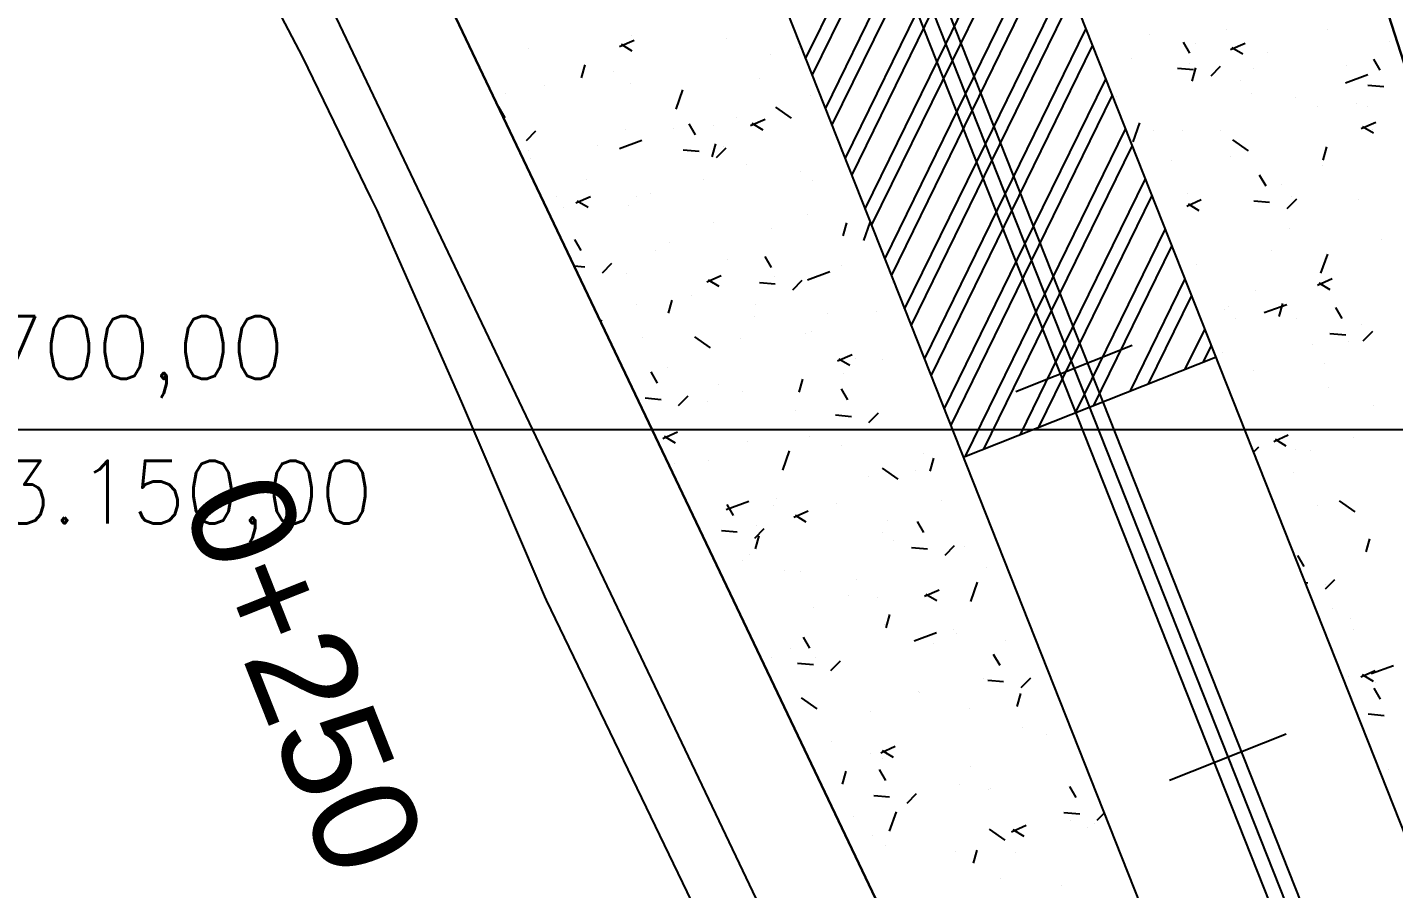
# Model space of a CAD drawing. Header units: metres. Extents: x 486561 to 486942, y 7083268 to 7083787.
# Drawn here: x 486752.28 to 486784.99, y 7083487.02 to 7083507.62 of the extents above; entities that cross this region are included whole.
import ezdxf

# ---------------------------------------------------------------- set-up
doc = ezdxf.new("R2010")
doc.units = ezdxf.units.M
for name, color, linetype in [('C-ROAD', 7, 'Continuous'), ('C-ROAD-CNTR-N', 92, 'Continuous'), ('C-ROAD-CORR', 5, 'Continuous'), ('C-ROAD-STAN-MAJR', 7, 'Continuous'), ('C-TINN-BNDY', 110, 'Continuous'), ('C-TOPO-FEAT', 94, 'Continuous'), ('CALZADA Y BORDE', 4, 'Continuous'), ('grilla', 254, 'Continuous')]:
    doc.layers.add(name, color=color, linetype=linetype)
doc.styles.add('arial', font='arial.ttf')
doc.styles.get("Standard").update_dxf_attribs({"font": 'simplex.shx'})

# ---------------------------------------------------------------- blocks, each defined once
blk = doc.blocks.new('*U47', base_point=(486700, 7083150))
at = {"layer": 'grilla', "linetype": 'ByBlock', "char_height": 1.5}
for s, insert, attachment_point in [('E:486.700,00', (486700.75, 7083150.75), 7), ('N:7.083.150,00', (486700.75, 7083149.25), 1)]:
    blk.add_mtext(s, dxfattribs=dict(at, insert=insert, attachment_point=attachment_point))

msp = doc.modelspace()

# ---------------------------------------------------------------- linework, layer by layer
at = {"color": 7}
for p, q in [((486775.9413522049, 7083498.913903876), (486778.7305925277, 7083500.018502637)), ((486779.6233480736, 7083489.616436134), (486782.4125883963, 7083490.721034895))]:
    msp.add_line(p, q, dxfattribs=at)
at = {"layer": 'C-ROAD', "color": 7, "linetype": 'Continuous', "lineweight": -3}
for p, q in [((486779.0982955079, 7083525.977601129), (486815.704809722, 7083411.407161586)), ((486757.900069055, 7083517.582650549), (486809.6614556893, 7083409.013864271))]:
    msp.add_line(p, q, dxfattribs=at)
at = {"layer": 'C-ROAD-CNTR-N', "color": 7, "linetype": 'Continuous', "lineweight": -3}
for p, q in [((486685.2860756493, 7083731.90289682), (486832.5659103965, 7083360.004187119)), ((486771.5208592975, 7083522.976774497), (486835.5875874129, 7083361.200835777)), ((486765.4775052649, 7083520.583477182), (486829.5442333802, 7083358.807538462)), ((486774.6824949367, 7083497.339807825), (486780.7258489692, 7083499.73310514))]:
    msp.add_line(p, q, dxfattribs=at)
at = {"layer": 'C-ROAD-CORR', "color": 7, "linetype": 'Continuous'}
for p, q in [((486774.2640293748, 7083507.223216547), (486776.1970145917, 7083511.168938596)), ((486770.908640651, 7083506.869228758), (486772.8416258683, 7083510.814950809)), ((486774.4220742774, 7083506.824134789), (486776.3550594943, 7083510.76985684)), ((486771.0666855532, 7083506.470147001), (486772.999670771, 7083510.415869052)), ((486774.7381638768, 7083506.025971791), (486776.6711490941, 7083509.971693842)), ((486771.382775153, 7083505.671984002), (486773.3157603703, 7083509.617706053)), ((486774.8962087799, 7083505.626890035), (486776.8291939967, 7083509.572612086)), ((486771.5408200552, 7083505.272902247), (486773.4738052725, 7083509.218624298)), ((486775.2122983793, 7083504.828727037), (486777.1452835971, 7083508.77444909)), ((486771.856909655, 7083504.474739248), (486773.7898948728, 7083508.420461301)), ((486775.3703432814, 7083504.429645279), (486777.3033284987, 7083508.375367332)), ((486772.0149545576, 7083504.075657491), (486773.9479397745, 7083508.021379543)), ((486766.7492329718, 7083507.434465845), (486766.7492329718, 7083507.434465845)), ((486775.6864328813, 7083503.631482283), (486777.6194180986, 7083507.577204334)), ((486779.1402392062, 7083507.462710985), (486779.1402392062, 7083507.462710985)), ((486780.9835748233, 7083507.567786296), (486780.9835748233, 7083507.567786296)), ((486783.3984762425, 7083507.567082587), (486783.3984762425, 7083507.567082587)), ((486764.2735139403, 7083507.125602678), (486764.2735139403, 7083507.125602678)), ((486766.4573358225, 7083507.162687498), (486766.805666451, 7083507.317046733)), ((486766.4895250518, 7083507.216340252), (486766.7505153901, 7083507.058901111)), ((486769.0144136024, 7083507.352151232), (486769.0144136024, 7083507.352151232)), ((486770.7376074385, 7083507.140238498), (486770.7376074385, 7083507.140238498)), ((486772.331044157, 7083503.277494494), (486774.2640293748, 7083507.223216547)), ((486775.8444777839, 7083503.232400525), (486777.7774630012, 7083507.178122578)), ((486779.9485876936, 7083507.2651101), (486780.1005269765, 7083507.000880097)), ((486780.2430497036, 7083507.234613393), (486780.2430497036, 7083507.234613393)), ((486781.0810591921, 7083507.088757915), (486781.4293898206, 7083507.24311715)), ((486781.1132481078, 7083507.142410149), (486781.3742384461, 7083506.984971007)), ((486784.886702471, 7083507.2911251), (486784.886702471, 7083507.2911251)), ((486770.057325531, 7083506.961547569), (486770.057325531, 7083506.961547569)), ((486772.4890890596, 7083502.878412737), (486774.4220742774, 7083506.824134789)), ((486778.7017829887, 7083506.877294025), (486778.7017829887, 7083506.877294025)), ((486780.1011892022, 7083506.764842312), (486780.1011892022, 7083506.764842312)), ((486781.9662435405, 7083507.022700657), (486781.9662435405, 7083507.022700657)), ((486784.5024853211, 7083506.858687132), (486784.654424604, 7083506.594457129)), ((486765.542115724, 7083506.412112733), (486765.6294560146, 7083506.72391111)), ((486766.3091110421, 7083506.561886659), (486766.3091110421, 7083506.561886659)), ((486779.8164513718, 7083506.643928492), (486780.1959430458, 7083506.610060081)), ((486780.1658170154, 7083506.33818871), (486780.253157306, 7083506.649987087)), ((486780.6153196708, 7083506.463235674), (486780.8428720615, 7083506.693597267)), ((486781.6398880419, 7083506.636449663), (486781.6398880419, 7083506.636449663)), ((486783.8334025978, 7083506.294251469), (486784.3701489393, 7083506.490505424)), ((486783.8677795081, 7083506.721105916), (486783.8677795081, 7083506.721105916)), ((486764.6676488111, 7083506.223097476), (486764.6676488111, 7083506.223097476)), ((486766.7208751207, 7083506.28879827), (486766.7208751207, 7083506.28879827)), ((486767.8081536698, 7083505.666233135), (486767.9699992685, 7083506.124175208)), ((486769.8161744945, 7083506.40232883), (486769.8161744945, 7083506.40232883)), ((486776.1605673833, 7083502.434237529), (486778.0935526011, 7083506.379959581)), ((486781.316892082, 7083506.355714217), (486781.316892082, 7083506.355714217)), ((486784.3703514609, 7083506.237507556), (486784.749843135, 7083506.203639144)), ((486763.7190881135, 7083506.030984519), (486763.7190881135, 7083506.030984519)), ((486771.0318773744, 7083505.993200735), (486771.0318773744, 7083505.993200735)), ((486772.8051786595, 7083502.080249738), (486774.7381638768, 7083506.025971791)), ((486776.3186122859, 7083502.035155771), (486778.2515975032, 7083505.980877822)), ((486778.3407859571, 7083505.971231139), (486778.3407859571, 7083505.971231139)), ((486781.585987673, 7083506.030613645), (486781.585987673, 7083506.030613645)), ((486782.6279266747, 7083505.938691695), (486782.6279266747, 7083505.938691695)), ((486784.0872492212, 7083505.799645253), (486784.0872492212, 7083505.799645253)), ((486763.5562685794, 7083505.720041937), (486763.7082078623, 7083505.455811935)), ((486769.2578722819, 7083505.470067725), (486769.2578722819, 7083505.470067725)), ((486770.187556551, 7083505.713909412), (486770.5624572938, 7083505.452221294)), ((486772.9632235616, 7083501.681167983), (486774.8962087799, 7083505.626890035)), ((486783.1560940627, 7083505.73675607), (486783.1560940627, 7083505.73675607)), ((486784.3511205111, 7083505.726778961), (486784.3511205111, 7083505.726778961)), ((486764.2230003307, 7083504.918167668), (486764.4505527214, 7083505.148529261)), ((486766.6032927973, 7083505.184304139), (486766.6032927973, 7083505.184304139)), ((486767.7345903338, 7083505.190960461), (486767.7345903338, 7083505.190960461)), ((486768.1101662067, 7083505.313618971), (486768.2621054896, 7083505.049388968)), ((486768.6939880109, 7083505.265964965), (486768.6939880109, 7083505.265964965)), ((486769.5892299654, 7083505.273411895), (486769.9375605939, 7083505.42777113)), ((486769.6214191162, 7083505.327064519), (486769.8824094546, 7083505.169625377)), ((486776.6347018857, 7083501.236992774), (486778.5676871031, 7083505.182714825)), ((486778.747916324, 7083504.881016523), (486778.9097619227, 7083505.338958595)), ((486779.2353079196, 7083505.144345847), (486779.2353079196, 7083505.144345847)), ((486779.9226241133, 7083505.148427124), (486779.9226241133, 7083505.148427124)), ((486780.840434792, 7083505.144969816), (486780.840434792, 7083505.144969816)), ((486784.2129533344, 7083505.199482313), (486784.561283963, 7083505.353841548)), ((486784.2451421722, 7083505.253134415), (486784.5061325105, 7083505.095695274)), ((486784.4701923578, 7083505.183933266), (486784.4701923578, 7083505.183933266)), ((486766.452680048, 7083504.724421963), (486766.9894263895, 7083504.920675918)), ((486768.6739989044, 7083504.522840044), (486768.761339195, 7083504.834638421)), ((486773.279313162, 7083500.883004986), (486775.2122983793, 7083504.828727037)), ((486781.1273231068, 7083504.928698387), (486781.5022238496, 7083504.667010269)), ((486764.2787252779, 7083504.665932946), (486764.2787252779, 7083504.665932946)), ((486764.3215009632, 7083504.493811868), (486764.3215009632, 7083504.493811868)), ((486765.9214218716, 7083504.797318425), (486765.9214218716, 7083504.797318425)), ((486767.9780224981, 7083504.692431271), (486768.3575141722, 7083504.65856286)), ((486768.7768979599, 7083504.511744719), (486769.0044503507, 7083504.742106312)), ((486768.9502932137, 7083504.781832366), (486768.9502932137, 7083504.781832366)), ((486771.7575211176, 7083504.643806403), (486771.7575211176, 7083504.643806403)), ((486776.7927467874, 7083500.837911016), (486778.7257320052, 7083504.783633068)), ((486781.0745099002, 7083504.5253877), (486781.0745099002, 7083504.5253877)), ((486783.2977001959, 7083504.448916022), (486783.3850404865, 7083504.760714399)), ((486769.4874974828, 7083504.337623757), (486769.4874974828, 7083504.337623757)), ((486770.7894951943, 7083504.162874219), (486770.7894951943, 7083504.162874219)), ((486773.4373580641, 7083500.483923228), (486775.3703432814, 7083504.429645279)), ((486779.6619363923, 7083504.427277308), (486779.6619363923, 7083504.427277308)), ((486783.2877959723, 7083504.308165409), (486783.2877959723, 7083504.308165409)), ((486765.6530061722, 7083503.979592091), (486765.6530061722, 7083503.979592091)), ((486768.4584190328, 7083503.978587879), (486768.4584190328, 7083503.978587879)), ((486771.0788649812, 7083503.97004327), (486771.0788649812, 7083503.97004327)), ((486777.1088363877, 7083500.03974802), (486779.0418216051, 7083503.985470071)), ((486781.7718590882, 7083504.094350068), (486781.9237983711, 7083503.830120065)), ((486782.3075010824, 7083503.852505431), (486782.3075010824, 7083503.852505431)), ((486764.9404084121, 7083503.581923984), (486764.9404084121, 7083503.581923984)), ((486765.409262423, 7083503.421101083), (486765.7575930515, 7083503.575460318)), ((486766.8687090521, 7083503.570463996), (486766.8687090521, 7083503.570463996)), ((486767.2057056471, 7083503.647131488), (486767.2057056471, 7083503.647131488)), ((486773.753447664, 7083499.685760232), (486775.6864328813, 7083503.631482283)), ((486777.2668812899, 7083499.640666263), (486779.1998665067, 7083503.586388313)), ((486780.032985792, 7083503.347171501), (486780.3813164206, 7083503.501530736)), ((486780.0409815432, 7083503.653489972), (486780.0409815432, 7083503.653489972)), ((486782.4385908487, 7083503.292475878), (486782.6661432394, 7083503.522837471)), ((486782.5461410765, 7083503.580596928), (486782.5461410765, 7083503.580596928)), ((486784.1414514229, 7083503.493250685), (486784.1414514229, 7083503.493250685)), ((486765.1219686225, 7083503.305838579), (486765.1219686225, 7083503.305838579)), ((486765.441451653, 7083503.474753838), (486765.7024419914, 7083503.317314696)), ((486766.6636022466, 7083503.370011252), (486766.6636022466, 7083503.370011252)), ((486773.9114925661, 7083499.286678474), (486775.8444777839, 7083503.232400525)), ((486780.0651747088, 7083503.400823735), (486780.3261650471, 7083503.243384593)), ((486781.6397227658, 7083503.47316846), (486782.0192144399, 7083503.439300048)), ((486768.7079110327, 7083502.951505849), (486768.7079110327, 7083502.951505849)), ((486770.9580678681, 7083503.152326556), (486770.9580678681, 7083503.152326556)), ((486771.8058820846, 7083502.633567357), (486771.8932223752, 7083502.945365733)), ((486772.3069602263, 7083502.52596906), (486772.4586686142, 7083502.955227898)), ((486765.379539974, 7083502.549281905), (486765.5314792569, 7083502.285051903)), ((486770.0899103325, 7083502.800451106), (486770.0899103325, 7083502.800451106)), ((486777.5829708902, 7083498.842503265), (486779.5159561071, 7083502.788225316)), ((486782.4883427233, 7083502.816685563), (486782.4883427233, 7083502.816685563)), ((486784.6923780535, 7083502.556583733), (486784.6923780535, 7083502.556583733)), ((486767.3252853808, 7083502.28600229), (486767.3252853808, 7083502.28600229)), ((486767.6589657833, 7083502.487108032), (486767.6589657833, 7083502.487108032)), ((486774.227582166, 7083498.488515476), (486776.1605673833, 7083502.434237529)), ((486777.8064324651, 7083498.576953833), (486779.6740010092, 7083502.389143559)), ((486782.0598672613, 7083502.281882316), (486782.0598672613, 7083502.281882316)), ((486783.2467228809, 7083501.740752446), (486783.4085684795, 7083502.198694519)), ((486765.3687176087, 7083501.917264416), (486765.6268854769, 7083501.894223764)), ((486766.0462715089, 7083501.74740787), (486766.2738238996, 7083501.977769463)), ((486769.0484792177, 7083502.074089556), (486769.0484792177, 7083502.074089556)), ((486769.9334376014, 7083502.142858939), (486770.0853768843, 7083501.878628937)), ((486771.7748525554, 7083501.919368834), (486771.7748525554, 7083501.919368834)), ((486774.3856270681, 7083498.08943372), (486776.3186122859, 7083502.035155771)), ((486780.2771153185, 7083501.956551718), (486780.2771153185, 7083501.956551718)), ((486783.2755701412, 7083501.872754221), (486783.2755701412, 7083501.872754221)), ((486766.6263268715, 7083501.740137479), (486766.6263268715, 7083501.740137479)), ((486768.5411565652, 7083501.53182548), (486768.8894871937, 7083501.686184715)), ((486768.5733457175, 7083501.585478105), (486768.8343360558, 7083501.428038963)), ((486770.1586146192, 7083501.660846711), (486770.1586146192, 7083501.660846711)), ((486770.6001691377, 7083501.340984922), (486770.8277215284, 7083501.571346515)), ((486770.9514904017, 7083501.584156546), (486771.4882367432, 7083501.780410501)), ((486778.6837429032, 7083498.92438751), (486779.9900906095, 7083501.590980563)), ((486783.1648799361, 7083501.457895899), (486783.5132105647, 7083501.612255134)), ((486769.801293892, 7083501.521671238), (486770.180785566, 7083501.487802827)), ((486772.9905554353, 7083501.510240739), (486772.9905554353, 7083501.510240739)), ((486774.7358450801, 7083497.360935625), (486776.6347018857, 7083501.236992774)), ((486781.6888894737, 7083501.325205716), (486781.6888894737, 7083501.325205716)), ((486783.1970687732, 7083501.511548001), (486783.4580591116, 7083501.35410886)), ((486766.8595125343, 7083500.995628187), (486766.8595125343, 7083500.995628187)), ((486767.6259146197, 7083500.781256679), (486767.7132549103, 7083501.093055056)), ((486768.1658590506, 7083501.19711477), (486768.1658590506, 7083501.19711477)), ((486769.710162352, 7083500.990080594), (486769.710162352, 7083500.990080594)), ((486779.1223984067, 7083499.098104462), (486780.1481355112, 7083501.191898805)), ((486781.0243162216, 7083500.950902236), (486781.0243162216, 7083500.950902236)), ((486781.8912568545, 7083500.798938587), (486782.428003196, 7083500.995192543)), ((486782.2496159112, 7083500.707332657), (486782.3369562018, 7083501.019131034)), ((486783.5951304829, 7083500.923590036), (486783.7470697658, 7083500.659360033)), ((486766.0087468356, 7083500.574812043), (486766.0278497277, 7083500.62886367)), ((486769.6932683942, 7083500.708000464), (486769.6932683942, 7083500.708000464)), ((486771.4333561865, 7083500.778167862), (486771.4333561865, 7083500.778167862)), ((486772.605975799, 7083500.824042303), (486772.605975799, 7083500.824042303)), ((486775.1745005827, 7083497.534652576), (486776.7927467874, 7083500.837911016)), ((486780.9387984527, 7083500.872542756), (486780.9387984527, 7083500.872542756)), ((486781.1939859811, 7083500.661385852), (486781.1939859811, 7083500.661385852)), ((486782.661992289, 7083500.660630021), (486782.661992289, 7083500.660630021)), ((486770.9089712741, 7083500.298872369), (486770.9089712741, 7083500.298872369)), ((486771.050063736, 7083500.350434389), (486771.050063736, 7083500.350434389)), ((486779.9997088443, 7083499.445538139), (486780.4642251115, 7083500.393735808)), ((486783.4629941601, 7083500.302408428), (486783.8424858341, 7083500.268540016)), ((486784.2258866347, 7083500.506475171), (486784.2258866347, 7083500.506475171)), ((486784.2618620266, 7083500.121716081), (486784.4894144174, 7083500.352077674)), ((486767.0048597909, 7083500.199816022), (486767.0048597909, 7083500.199816022)), ((486768.245410909, 7083500.218603464), (486768.6203116518, 7083499.956915346)), ((486769.3591613699, 7083500.169366865), (486769.3591613699, 7083500.169366865)), ((486776.0518110213, 7083497.882086253), (486777.1088363877, 7083500.03974802)), ((486780.4383643474, 7083499.61925509), (486780.6222700132, 7083499.994654051)), ((486783.0331879617, 7083500.042427705), (486783.0331879617, 7083500.042427705)), ((486783.9085209059, 7083500.104221855), (486783.9085209059, 7083500.104221855)), ((486771.6730507068, 7083499.642549877), (486772.0213813353, 7083499.796909112)), ((486771.7052397819, 7083499.696202371), (486771.9662301202, 7083499.53876323)), ((486772.0950393208, 7083499.694158901), (486772.0950393208, 7083499.694158901)), ((486772.7481732547, 7083499.679914222), (486772.7481732547, 7083499.679914222)), ((486776.4904665239, 7083498.055803204), (486777.2668812899, 7083499.640666263)), ((486780.8894362244, 7083499.833725872), (486780.8894362244, 7083499.833725872)), ((486783.3236754232, 7083499.576621059), (486783.3236754232, 7083499.576621059)), ((486767.2028113687, 7083499.378521874), (486767.3547506516, 7083499.114291871)), ((486767.6116842338, 7083499.496632095), (486767.6116842338, 7083499.496632095)), ((486771.8065225494, 7083499.332562457), (486771.8065225494, 7083499.332562457)), ((486773.8182331568, 7083499.482246167), (486773.8182331568, 7083499.482246167)), ((486781.6267290713, 7083499.413729585), (486781.6267290713, 7083499.413729585)), ((486768.8273871137, 7083499.087504), (486768.8273871137, 7083499.087504)), ((486770.7577977998, 7083498.891983991), (486770.8451380904, 7083499.203782368)), ((486771.756708996, 7083498.972098907), (486771.9086482789, 7083498.707868905)), ((486783.4264333855, 7083499.014995325), (486783.4264333855, 7083499.014995325)), ((486767.0706651987, 7083498.757332143), (486767.4501568727, 7083498.723463732)), ((486767.8695426866, 7083498.576648073), (486768.0970950773, 7083498.807009666)), ((486768.5597081203, 7083498.67788702), (486768.5597081203, 7083498.67788702)), ((486769.3897367595, 7083498.903894329), (486769.3897367595, 7083498.903894329)), ((486777.3677769625, 7083498.403236882), (486777.5829708902, 7083498.842503265)), ((486770.6665890943, 7083498.468545853), (486770.6665890943, 7083498.468545853)), ((486771.6245652878, 7083498.350911207), (486772.0040569619, 7083498.317042795)), ((486772.4234403168, 7083498.170225127), (486772.6509927075, 7083498.40058672)), ((486784.5109337556, 7083498.567049204), (486784.5109337556, 7083498.567049204)), ((486767.4930831644, 7083497.790239065), (486767.8414137929, 7083497.944598299)), ((486767.5252723177, 7083497.84389169), (486767.786262656, 7083497.686452549)), ((486769.5282388799, 7083497.720739698), (486769.5282388799, 7083497.720739698)), ((486771.0070693003, 7083497.84108261), (486771.0070693003, 7083497.84108261)), ((486771.7746137307, 7083497.607972632), (486771.7746137307, 7083497.607972632)), ((486782.1168065364, 7083497.716309485), (486782.465137165, 7083497.87066872)), ((486782.1489953739, 7083497.769961586), (486782.4099857122, 7083497.612522445)), ((486784.0185453212, 7083497.798922321), (486784.0185453212, 7083497.798922321)), ((486770.3648106855, 7083497.030657522), (486770.5266562842, 7083497.488599595)), ((486773.733530617, 7083497.436408838), (486773.733530617, 7083497.436408838)), ((486773.8896809802, 7083497.002711303), (486773.9770212708, 7083497.31450968)), ((486781.6279238537, 7083497.455261156), (486781.7587879663, 7083497.587740825)), ((486782.6269801368, 7083497.52351548), (486782.6269801368, 7083497.52351548)), ((486783.0032498314, 7083497.490434794), (486783.0032498314, 7083497.490434794)), ((486767.7602548712, 7083497.186407173), (486767.7602548712, 7083497.186407173)), ((486768.5850049311, 7083497.257177484), (486768.5850049311, 7083497.257177484)), ((486772.7442213665, 7083497.078344976), (486773.1191221093, 7083496.816656858)), ((486773.5440664616, 7083497.022352066), (486773.5440664616, 7083497.022352066)), ((486782.5868824748, 7083496.963712867), (486782.5868824748, 7083496.963712867)), ((486772.4124435654, 7083496.874059317), (486772.4124435654, 7083496.874059317)), ((486770.2076160513, 7083496.349602766), (486770.2076160513, 7083496.349602766)), ((486774.1594906995, 7083496.312050939), (486774.1594906995, 7083496.312050939)), ((486769.0093446584, 7083496.088843665), (486769.5460909999, 7083496.28509762)), ((486769.0260827633, 7083496.207761842), (486769.1780220462, 7083495.943531839)), ((486770.1306517296, 7083496.183567047), (486770.1306517296, 7083496.183567047)), ((486770.6249773095, 7083495.900963463), (486770.973307938, 7083496.055322697)), ((486771.6519464538, 7083496.225040469), (486771.6519464538, 7083496.225040469)), ((486783.1526640407, 7083496.178425856), (486783.1526640407, 7083496.178425856)), ((486783.683987924, 7083496.29313395), (486784.0588886668, 7083496.031445832)), ((486769.7442279665, 7083495.712018919), (486769.7442279665, 7083495.712018919)), ((486770.6571663821, 7083495.954615957), (486770.9181567205, 7083495.797176816)), ((486772.8676493337, 7083495.815912374), (486772.8676493337, 7083495.815912374)), ((486773.5799803907, 7083495.801338876), (486773.7319196736, 7083495.537108873)), ((486768.8939365923, 7083495.586572112), (486769.2734282663, 7083495.5527037)), ((486769.6928138657, 7083495.405888278), (486769.9203662564, 7083495.636249871)), ((486769.7097135151, 7083495.150400626), (486769.7970538057, 7083495.462199003)), ((486772.7446132125, 7083495.530872219), (486772.7446132125, 7083495.530872219)), ((486773.0148564151, 7083495.336886666), (486773.0148564151, 7083495.336886666)), ((486784.3334148068, 7083495.076476604), (486784.4207550974, 7083495.388274981)), ((486769.5703622933, 7083495.013672099), (486769.5703622933, 7083495.013672099)), ((486773.4478366814, 7083495.180151175), (486773.8273283555, 7083495.146282763)), ((486774.2467114949, 7083494.999465331), (486774.4742638856, 7083495.229826923)), ((486774.7068513143, 7083495.196954227), (486774.7068513143, 7083495.196954227)), ((486782.6877756455, 7083494.988492938), (486782.8397149284, 7083494.724262935)), ((486784.3271757229, 7083495.205774312), (486784.3271757229, 7083495.205774312)), ((486769.4081628022, 7083494.85812292), (486769.4081628022, 7083494.85812292)), ((486775.2442620487, 7083494.704610897), (486775.2442620487, 7083494.704610897)), ((486770.4059111007, 7083494.628009957), (486770.4059111007, 7083494.628009957)), ((486770.7860651732, 7083494.604544003), (486770.7860651732, 7083494.604544003)), ((486772.1291049352, 7083494.416097226), (486772.1291049352, 7083494.416097226)), ((486774.8636172427, 7083493.890393447), (486775.0254628413, 7083494.348335519)), ((486782.8616338088, 7083494.340000057), (486782.935128534, 7083494.333440889)), ((486782.910281861, 7083494.348099339), (486782.910281861, 7083494.348099339)), ((486783.3545067541, 7083494.186619435), (486783.5820591449, 7083494.416981028)), ((486771.9451599639, 7083494.039392374), (486771.9451599639, 7083494.039392374)), ((486773.7568714517, 7083494.011687862), (486774.1052020802, 7083494.166047096)), ((486773.7890604466, 7083494.065340224), (486774.0500507849, 7083493.907901082)), ((486783.3577410381, 7083494.298559384), (486783.3577410381, 7083494.298559384)), ((486771.0908051332, 7083493.73355033), (486771.0908051332, 7083493.73355033)), ((486772.6252671538, 7083493.985585856), (486772.6252671538, 7083493.985585856)), ((486783.527722474, 7083493.714294466), (486783.527722474, 7083493.714294466)), ((486772.8415966955, 7083493.261127938), (486772.9289369861, 7083493.572926315)), ((486783.9492623042, 7083493.487337795), (486783.9492623042, 7083493.487337795)), ((486770.849354158, 7083493.03700181), (486771.0012934409, 7083492.772771807)), ((486772.7907880694, 7083493.332088264), (486772.7907880694, 7083493.332088264)), ((486773.5081550121, 7083492.948578247), (486774.0449013536, 7083493.144832202)), ((486774.444808799, 7083493.213131052), (486774.444808799, 7083493.213131052)), ((486774.5139819063, 7083493.120175529), (486774.5139819063, 7083493.120175529)), ((486784.0194241723, 7083493.214550423), (486784.0194241723, 7083493.214550423)), ((486770.5436829933, 7083492.774217488), (486770.5436829933, 7083492.774217488)), ((486773.9750098186, 7083492.886869948), (486773.9750098186, 7083492.886869948)), ((486775.6922086765, 7083492.953448841), (486775.6922086765, 7083492.953448841)), ((486770.0854855105, 7083492.54182369), (486770.0854855105, 7083492.54182369)), ((486770.7172079888, 7083492.415812078), (486771.0966996629, 7083492.381943666)), ((486771.1457067141, 7083492.547912529), (486771.1457067141, 7083492.547912529)), ((486771.5160850438, 7083492.235128482), (486771.7436374346, 7083492.465490075)), ((486775.4032517853, 7083492.630578844), (486775.5551910682, 7083492.366348841)), ((486776.0699826736, 7083491.828705535), (486776.2975350643, 7083492.059067128)), ((486783.8956392205, 7083492.104593955), (486783.8956392205, 7083492.104593955)), ((486784.2006272817, 7083492.085447469), (486784.5489579103, 7083492.239806703)), ((486784.2328160394, 7083492.13909944), (486784.4938063778, 7083491.981660298)), ((486784.4479214645, 7083492.16336029), (486784.984667806, 7083492.359614246)), ((486773.610624516, 7083491.742080473), (486773.610624516, 7083491.742080473)), ((486773.6453555498, 7083491.721651206), (486773.6453555498, 7083491.721651206)), ((486775.1756650406, 7083492.036166567), (486775.1756650406, 7083492.036166567)), ((486775.2711080779, 7083492.009391141), (486775.650599752, 7083491.97552273)), ((486784.5110470401, 7083491.817732906), (486784.662986323, 7083491.553502903)), ((486784.5516751539, 7083491.950165144), (486784.5516751539, 7083491.950165144)), ((486770.8020757285, 7083491.583039026), (486771.1769764713, 7083491.321350908)), ((486775.9734798759, 7083491.37185525), (486776.0608201665, 7083491.683653627)), ((486772.4703624795, 7083491.245901995), (486772.4703624795, 7083491.245901995)), ((486774.8263273959, 7083491.332952378), (486774.8263273959, 7083491.332952378)), ((486784.378908256, 7083491.196549268), (486784.75839993, 7083491.162680856)), ((486776.0927167278, 7083490.884846798), (486776.0927167278, 7083490.884846798)), ((486771.529040352, 7083490.530712104), (486771.529040352, 7083490.530712104)), ((486772.7087980518, 7083490.270101446), (486773.0571286803, 7083490.42446068)), ((486776.6655293765, 7083490.713994231), (486776.6655293765, 7083490.713994231)), ((486772.4531849625, 7083490.257175257), (486772.4531849625, 7083490.257175257)), ((486772.7409870471, 7083490.32375381), (486773.0019773855, 7083490.166314668)), ((486772.7447432319, 7083490.121584009), (486772.7447432319, 7083490.121584009)), ((486772.8459022986, 7083490.230171361), (486772.8459022986, 7083490.230171361)), ((486771.7935124107, 7083489.519544573), (486771.8808527013, 7083489.83134295)), ((486772.6726255526, 7083489.866241778), (486772.8245648355, 7083489.602011776)), ((486774.8552394481, 7083489.949980302), (486774.8552394481, 7083489.949980302)), ((486784.86895992, 7083489.865139343), (486784.86895992, 7083489.865139343)), ((486774.5839452125, 7083489.502625862), (486774.5839452125, 7083489.502625862)), ((486777.22652318, 7083489.459818812), (486777.3784624629, 7083489.195588809)), ((486772.5404793826, 7083489.245052046), (486772.9199710567, 7083489.211183635)), ((486773.3393562225, 7083489.064368687), (486773.5669086132, 7083489.29473028)), ((486775.2932634796, 7083489.393366951), (486775.2932634796, 7083489.393366951)), ((486775.337389648, 7083489.410494876), (486775.337389648, 7083489.410494876)), ((486772.9214677018, 7083488.395081909), (486773.0833133005, 7083488.853023982)), ((486777.0943794717, 7083488.838631109), (486777.4738711458, 7083488.804762698)), ((486777.8932538526, 7083488.657945738), (486778.0556082522, 7083488.822304451)), ((486772.0464490505, 7083488.738691514), (486772.0464490505, 7083488.738691514)), ((486773.0555978122, 7083488.720002607), (486773.0555978122, 7083488.720002607)), ((486775.8406921969, 7083488.380825846), (486776.1890228254, 7083488.53518508)), ((486777.2401164193, 7083488.654058605), (486777.2401164193, 7083488.654058605)), ((486777.6508867352, 7083488.470488847), (486777.6508867352, 7083488.470488847)), ((486777.8302606402, 7083488.574636406), (486777.8302606402, 7083488.574636406)), ((486772.5023610529, 7083488.291257492), (486772.5023610529, 7083488.291257492)), ((486775.300886186, 7083488.442780538), (486775.6757869288, 7083488.18109242)), ((486775.8728811116, 7083488.434478076), (486776.1338714499, 7083488.277038935)), ((486772.8248536861, 7083488.054026587), (486772.8248536861, 7083488.054026587)), ((486774.4938102299, 7083487.901887107), (486774.4938102299, 7083487.901887107)), ((486774.9253955911, 7083487.630271885), (486775.0127358817, 7083487.942070262)), ((486775.9398024977, 7083487.873322225), (486775.9398024977, 7083487.873322225)), ((486775.5693025756, 7083487.259120477), (486775.5693025756, 7083487.259120477)), ((486777.0308073918, 7083487.083156561), (486777.0308073918, 7083487.083156561))]:
    msp.add_line(p, q, dxfattribs=at)
at = {"layer": 'C-TINN-BNDY', "color": 7, "linetype": 'Continuous', "lineweight": -3}
for p, q in [((486758.8688523112, 7083506.906317763, 78.20489157641214), (486756.1790151811, 7083512.093081864, 78.151677445012)), ((486760.4995380007, 7083503.554232307, 78.22736289212298), (486758.8688523112, 7083506.906317763, 78.20489157641214)), ((486760.608645332, 7083503.329738515, 78.22345815959474), (486760.4995380007, 7083503.554232307, 78.22736289212298)), ((486760.6507166555, 7083503.245652831, 78.2207465207709), (486760.608645332, 7083503.329738515, 78.22345815959474)), ((486762.6704433087, 7083498.669702629, 78.07622426322499), (486760.6507166555, 7083503.245652831, 78.2207465207709)), ((486764.5039628358, 7083494.384453324, 77.94378997940376), (486762.6704433087, 7083498.669702629, 78.07622426322499)), ((486764.6643694938, 7083494.00955548, 77.93220387925628), (486764.5039628358, 7083494.384453324, 77.94378997940376)), ((486764.7080178983, 7083493.91890684, 77.93150447737385), (486764.6643694938, 7083494.00955548, 77.93220387925628)), ((486768.8462743972, 7083485.348484703, 77.87057736754741), (486764.7080178983, 7083493.91890684, 77.93150447737385))]:
    msp.add_line(p, q, dxfattribs=at)
at = {"layer": 'C-TOPO-FEAT', "color": 7, "linetype": 'Continuous', "lineweight": -3}
for p, q in [((486815.704809722, 7083411.407161586), (486779.0982955077, 7083525.977601129)), ((486809.6614556893, 7083409.013864271), (486757.9000690552, 7083517.582650549)), ((486807.2562412081, 7083408.061347948), (486755.4948545733, 7083516.630134227))]:
    msp.add_line(p, q, dxfattribs=at)
at = {"layer": 'CALZADA Y BORDE', "color": 7, "extrusion": (-0.05868988459241528, 0.1482175699567987, 0.9872117550974718)}
for p, q in [((486764.3148602398, 7083533.285209195, -60.77145385168296), (486800.6599735997, 7083441.49793759, -44.83001395521734)), ((486763.6640263147, 7083533.027497724, -60.77145385153477), (486800.0091396758, 7083441.240226119, -44.83001395492067))]:
    msp.add_line(p, q, dxfattribs=at)
at = {"layer": 'grilla', "color": 7}
msp.add_line((486561.4510690507, 7083498.005716819), (486941.5490802203, 7083498.005716819), dxfattribs=at)

# ---------------------------------------------------------------- block references
at = {"layer": 'grilla'}
msp.add_blockref('*U47', (486744.2534856492, 7083498.005716819), dxfattribs=at)

# ---------------------------------------------------------------- texts
at = {"layer": 'C-ROAD-STAN-MAJR', "color": 7, "style": 'arial'}
msp.add_text('0+250', height=2.5, rotation=291.6046239185271, dxfattribs=at).set_placement((486755.9422528479, 7083496.257005539))

doc.saveas('drawing.dxf')
